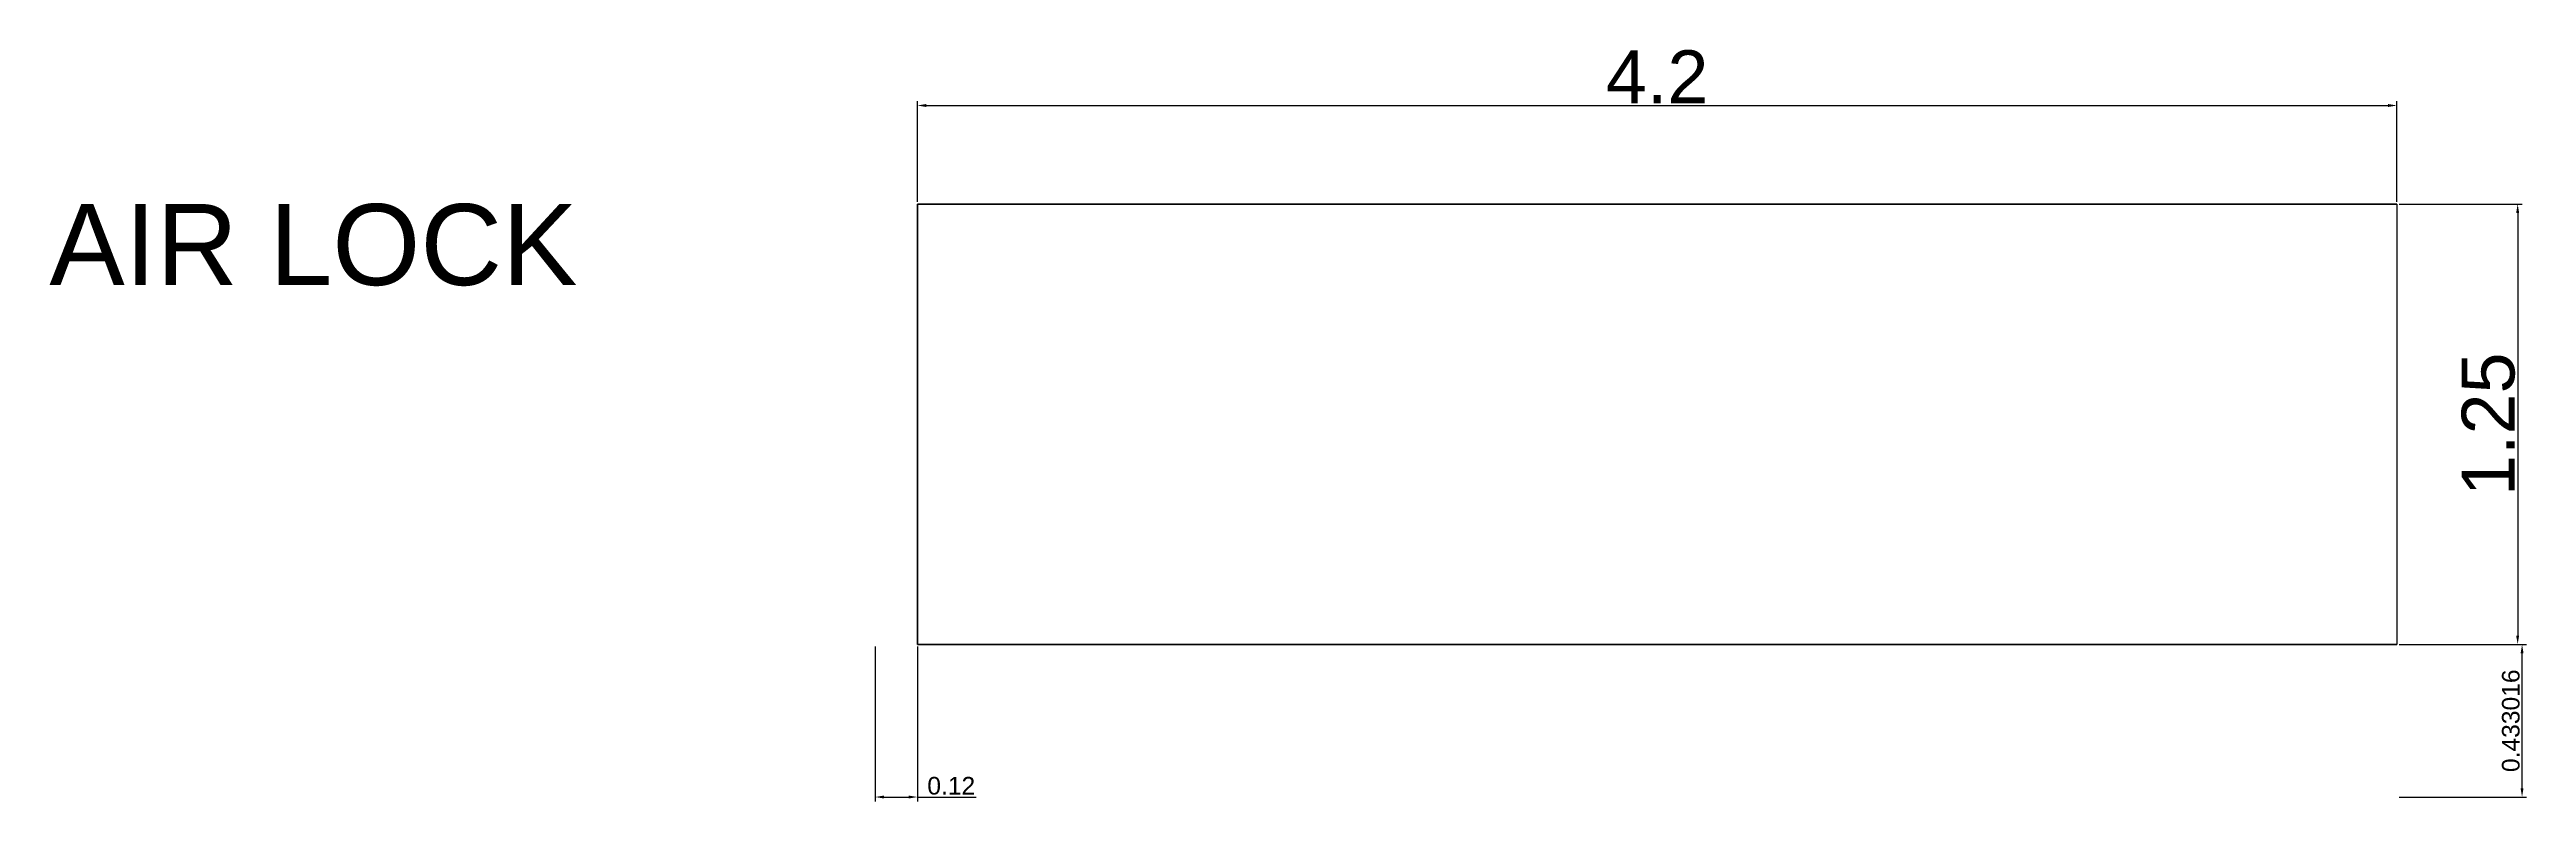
# Model space of a CAD drawing. Header units: millimetres. Extents: x 3024 to 3727, y 1205 to 1419.
import ezdxf

# ---------------------------------------------------------------- set-up
doc = ezdxf.new("R2010")
doc.units = ezdxf.units.MM
doc.styles.get("Standard").update_dxf_attribs({"font": 'Arial.ttf'})
doc.dimstyles.new('ISO-25', dxfattribs={"dimtxt": 2.5, "dimasz": 2.5, "dimexe": 1.25, "dimexo": 0.625, "dimtad": 1, "dimtxsty": 'Standard', "dimcen": 2.5, "dimadec": 0, "dimazin": 0, "dimtfac": 1, "dimtmove": 0, "dimatfit": 3, "dimfxl": 1, "dimarcsym": 0})

# ---------------------------------------------------------------- blocks, each defined once
blk = doc.blocks.new('*D1')
at = {"color": 0, "lineweight": -2, "transparency": 16777216}
for p, q in [((3270, 1375.62), (3270, 1404.22)), ((3272.5, 1402.97), (3687.5, 1402.97)), ((3690, 1375.62), (3690, 1404.22))]:
    blk.add_line(p, q, dxfattribs=at)
at = {"color": 0, "transparency": 16777216}
for points in [[(3272.5, 1403.39), (3272.5, 1402.55), (3270, 1402.97)], [(3687.5, 1403.39), (3687.5, 1402.55), (3690, 1402.97)]]:
    blk.add_solid(points, dxfattribs=at)
at = {"layer": 'Defpoints', "color": 0, "transparency": 16777216}
for p in [(3690, 1402.97), (3270, 1375), (3690, 1375)]:
    blk.add_point(p, dxfattribs=at)
at = {"color": 0, "transparency": 16777216, "insert": (3480, 1411.13), "char_height": 2.5, "width": 59.9065, "attachment_point": 5}
blk.add_mtext('{\\H6x;4.2}', dxfattribs=at)
blk = doc.blocks.new('*D2')
at = {"color": 0, "lineweight": -2, "transparency": 16777216}
for p, q in [((3690.62, 1375), (3725.56, 1375)), ((3724.31, 1372.5), (3724.31, 1252.5)), ((3690.62, 1250), (3725.56, 1250))]:
    blk.add_line(p, q, dxfattribs=at)
at = {"color": 0, "transparency": 16777216}
for points in [[(3723.89, 1372.5), (3724.72, 1372.5), (3724.31, 1375)], [(3723.89, 1252.5), (3724.72, 1252.5), (3724.31, 1250)]]:
    blk.add_solid(points, dxfattribs=at)
at = {"layer": 'Defpoints', "color": 0, "transparency": 16777216}
for p in [(3690, 1375), (3690, 1250), (3724.31, 1250)]:
    blk.add_point(p, dxfattribs=at)
at = {"color": 0, "transparency": 16777216, "insert": (3716.02, 1312.5), "char_height": 2.5, "width": 47.1817, "attachment_point": 5, "rotation": 90}
blk.add_mtext('{\\H6x;1.25}', dxfattribs=at)
blk = doc.blocks.new('*D5')
at = {"color": 0, "lineweight": -2, "transparency": 16777216}
for p, q in [((3690.62, 1250), (3726.81, 1250)), ((3725.56, 1209.2), (3725.56, 1247.5)), ((3690.62, 1206.7), (3726.81, 1206.7))]:
    blk.add_line(p, q, dxfattribs=at)
at = {"color": 0, "transparency": 16777216}
for points in [[(3725.14, 1247.5), (3725.97, 1247.5), (3725.56, 1250)], [(3725.14, 1209.2), (3725.97, 1209.2), (3725.56, 1206.7)]]:
    blk.add_solid(points, dxfattribs=at)
at = {"layer": 'Defpoints', "color": 0, "transparency": 16777216}
for p in [(3690, 1250, 1.33), (3725.56, 1250), (3690, 1206.7)]:
    blk.add_point(p, dxfattribs=at)
at = {"color": 0, "transparency": 16777216, "insert": (3722.38, 1228.35), "char_height": 2.5, "width": 40.8554, "attachment_point": 5, "rotation": 90}
blk.add_mtext('{\\H2x;0.433016}', dxfattribs=at)
blk = doc.blocks.new('*D6')
at = {"color": 0, "lineweight": -2, "transparency": 16777216}
for p, q in [((3258, 1249.38), (3258, 1205.45)), ((3270, 1249.38), (3270, 1205.45)), ((3260.5, 1206.7), (3267.5, 1206.7)), ((3270, 1206.7), (3286.69, 1206.7))]:
    blk.add_line(p, q, dxfattribs=at)
at = {"color": 0, "transparency": 16777216}
for points in [[(3260.5, 1207.12), (3260.5, 1206.28), (3258, 1206.7)], [(3267.5, 1207.12), (3267.5, 1206.28), (3270, 1206.7)]]:
    blk.add_solid(points, dxfattribs=at)
at = {"layer": 'Defpoints', "color": 0, "transparency": 16777216}
for p in [(3258, 1250), (3270, 1250), (3270, 1206.7)]:
    blk.add_point(p, dxfattribs=at)
at = {"color": 0, "transparency": 16777216, "insert": (3279.59, 1209.88), "char_height": 2.5, "width": 15.1836, "attachment_point": 5}
blk.add_mtext('{\\H2x;0.12}', dxfattribs=at)

msp = doc.modelspace()

# ---------------------------------------------------------------- linework, layer by layer
for p, q in [((3270, 1250), (3270, 1375)), ((3270, 1375), (3690, 1375)), ((3270, 1375), (3270, 1375, 122)), ((3270, 1375, 122), (3270, 1250, 122)), ((3690, 1375, 122), (3270, 1375, 122)), ((3450, 1375, 122), (3545, 1375, 122)), ((3690, 1375), (3690, 1250)), ((3690, 1375), (3690, 1375, 122)), ((3690, 1375, 122), (3690, 1250, 122)), ((3270, 1354.25), (3270, 1364.25)), ((3270, 1250), (3690, 1250)), ((3270, 1250, 122), (3270, 1250)), ((3690, 1250, 122), (3270, 1250, 122)), ((3270, 1250), (3340, 1250)), ((3690, 1250, 122), (3690, 1250))]:
    msp.add_line(p, q)

# ---------------------------------------------------------------- texts
at = {"insert": (3023.518, 1375), "char_height": 23, "attachment_point": 1}
msp.add_mtext_dynamic_manual_height_columns('AIR LOCK', width=197.09174, gutter_width=12.5, heights=[50.315], dxfattribs=at)

# ---------------------------------------------------------------- dimensions: what is measured, and where the dimension line sits
for base, p1, p2, text, picture, middle in [((3690, 1402.969), (3270, 1375), (3690, 1375), '{\\H6x;4.2}', '*D1', (3480, 1411.125)), ((3270, 1206.698), (3258, 1250), (3270, 1250), '{\\H2x;0.<>}', '*D6', (3279.593, 1209.876))]:
    dim = msp.add_linear_dim(base=base, p1=p1, p2=p2, text=text, dimstyle='ISO-25')
    dim.commit()
    dim.dimension.update_dxf_attribs({"geometry": picture, "text_midpoint": middle})
for base, p1, p2, text, picture, middle in [((3724.306, 1250), (3690, 1375), (3690, 1250), '{\\H6x;1.25}', '*D2', (3716.022, 1312.5)), ((3725.556, 1250), (3690, 1206.698), (3690, 1250, 1.334), '{\\H2x;0.433016}', '*D5', (3722.376, 1228.349))]:
    dim = msp.add_linear_dim(base=base, p1=p1, p2=p2, angle=90, text=text, dimstyle='ISO-25')
    dim.commit()
    dim.dimension.update_dxf_attribs({"geometry": picture, "text_midpoint": middle})

doc.saveas('drawing.dxf')
